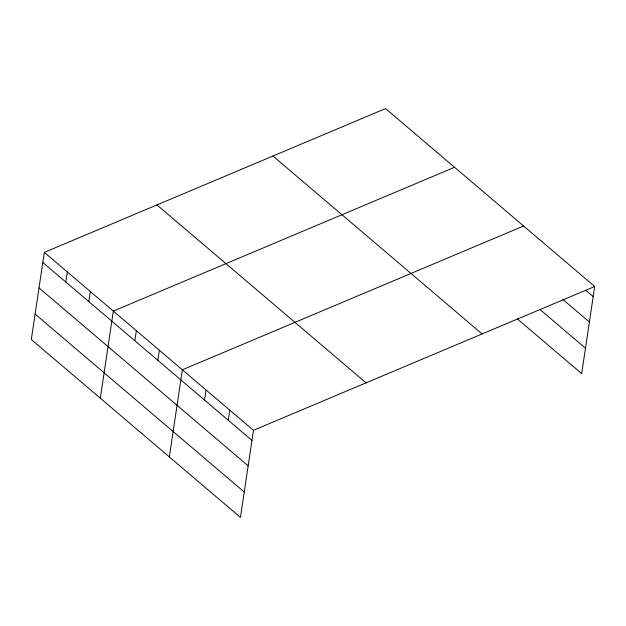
<?xml version="1.0" encoding="UTF-8"?>
<svg xmlns="http://www.w3.org/2000/svg" width="626" height="626" viewBox="0 0 626 626"><rect width="100%" height="100%" fill="white"/><g stroke="black" fill="none" stroke-linecap="round" stroke-linejoin="round"><path stroke-width="0.94" d="M44.321 252.388L31.3 339.503L240.447 517.42L253.467 430.305L44.321 252.388L385.553 108.58L594.7 286.497L581.679 373.612L517.24 318.798M65.816 282.044L67.326 271.958M88.822 301.622L90.332 291.528M100.316 398.214L113.337 311.099L454.57 167.291M134.833 340.763L136.343 330.669M157.838 360.333L159.348 350.239M169.333 456.933L182.354 369.81L523.594 226.002M204.553 400.069L206.056 389.975M228.255 420.234L229.758 410.14M253.467 430.305L594.7 286.497M585.787 290.284L593.19 296.591M562.727 299.322L589.395 322.007M540.293 309.76L585.482 348.197M272.952 156.038L482.09 333.955M156.93 204.929L366.069 382.846M42.811 262.474L251.957 440.391M39.015 287.897L248.154 465.814M35.095 314.088L244.242 492.005"/></g></svg>
